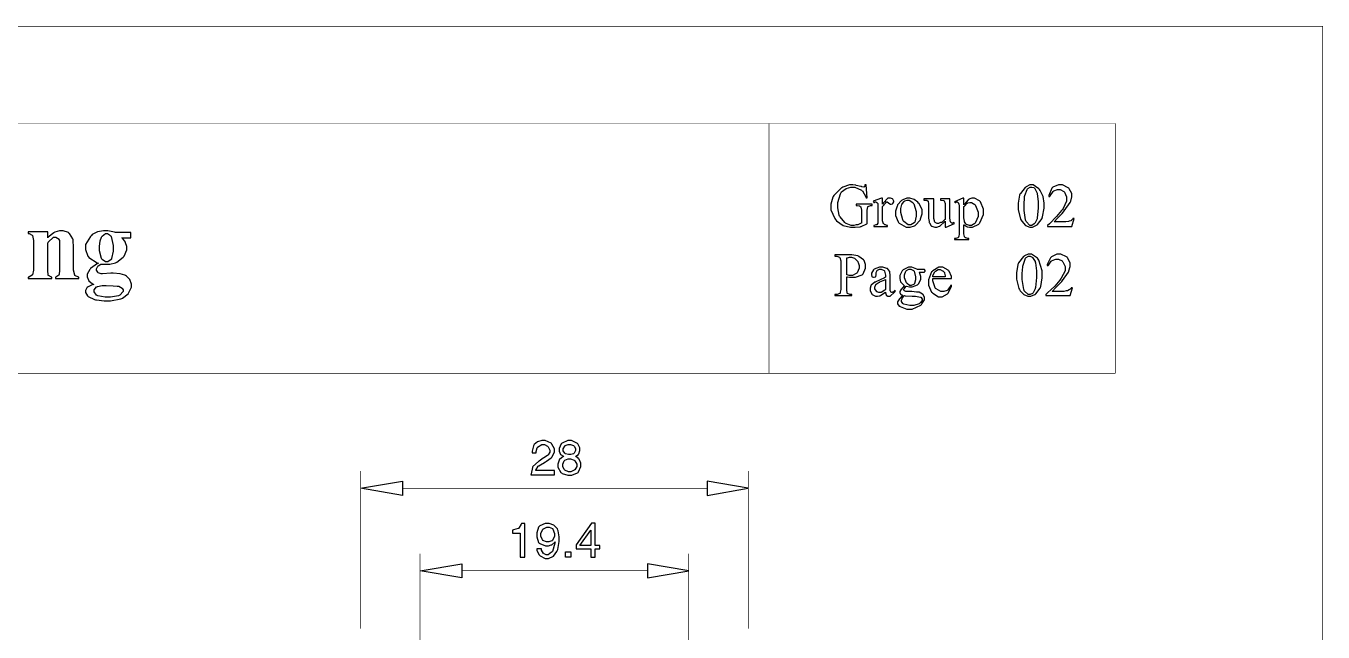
# Model space of a CAD drawing. Extents: x 0 to 8.2, y 0 to 11.7.
# Drawn here: x 4.562 to 8.238, y 9.971 to 11.687 of the extents above; entities that cross this region are included whole.
import ezdxf

# ---------------------------------------------------------------- set-up
doc = ezdxf.new("R2010")
doc.units = 0
doc.layers.get('0').update_dxf_attribs({"linetype": 'CONTINUOUS'})

msp = doc.modelspace()

# ---------------------------------------------------------------- linework, layer by layer
at = {"color": 0, "const_width": 0.00167}
msp.add_lwpolyline([(8.23676, 0.00667), (0.00168, 0.00667), (0.00168, 11.6866), (8.23676, 11.6866), (8.23676, 0.00667)], close=True, dxfattribs=at)
for points in [[(0.78456, 10.7038), (0.78456, 11.4112), (7.64914, 11.4112), (7.64914, 10.7038)], [(6.66758, 11.4112), (6.66758, 10.7038)], [(0.78456, 10.7038), (7.64914, 10.7038)], [(5.51074, 9.98122), (5.51074, 10.4268)], [(6.60915, 9.98122), (6.60915, 10.4268)], [(5.62918, 10.3784), (6.49229, 10.3784)], [(5.67925, 9.80604), (5.67925, 10.1933)], [(6.44054, 9.80604), (6.44054, 10.1933)], [(5.79779, 10.1448), (6.32362, 10.1448)]]:
    msp.add_lwpolyline(points, dxfattribs=at)
at = {"color": 0}
for points in [[(6.93967, 11.2377), (6.93967, 11.2364), (6.93842, 11.2327), (6.93804, 11.2327), (6.93804, 11.2323), (6.93636, 11.2311), (6.93636, 11.2311), (6.93636, 11.2311), (6.9305, 11.2323), (6.92969, 11.2327), (6.928, 11.2331), (6.91471, 11.2361), (6.91471, 11.2361), (6.91385, 11.2365), (6.90565, 11.2377), (6.90294, 11.2377), (6.89583, 11.2377), (6.87663, 11.2311), (6.87457, 11.2294), (6.87207, 11.2281), (6.85124, 11.2073), (6.84961, 11.2044), (6.84831, 11.2023), (6.84283, 11.1826), (6.84283, 11.1759), (6.84283, 11.1668), (6.85411, 11.1418), (6.85622, 11.1393), (6.8591, 11.1355), (6.8775, 11.1228), (6.89903, 11.1176), (6.90625, 11.1176), (6.91168, 11.1176), (6.92632, 11.1189), (6.928, 11.1193), (6.92925, 11.1197), (6.94467, 11.1268), (6.94635, 11.1276), (6.94635, 11.1626), (6.94635, 11.166), (6.9476, 11.1751), (6.94803, 11.1759), (6.9484, 11.1764), (6.95557, 11.1793), (6.95801, 11.1793), (6.95969, 11.1793), (6.95969, 11.1826), (6.91471, 11.1826), (6.91471, 11.1793), (6.91721, 11.1793), (6.92426, 11.1781), (6.92469, 11.1776), (6.92551, 11.1776), (6.928, 11.1751), (6.928, 11.1743), (6.92839, 11.1739), (6.92969, 11.1654), (6.92969, 11.1626), (6.92969, 11.1293), (6.92882, 11.1289), (6.91928, 11.1247), (6.91803, 11.1243), (6.91504, 11.1243), (6.90842, 11.1226), (6.90625, 11.1226), (6.90082, 11.1226), (6.88667, 11.1285), (6.8846, 11.1293), (6.88292, 11.1305), (6.86914, 11.1472), (6.86789, 11.1492), (6.86703, 11.1514), (6.8629, 11.1723), (6.8629, 11.1793), (6.8629, 11.188), (6.87001, 11.2119), (6.87125, 11.2144), (6.87332, 11.2173), (6.88601, 11.2271), (6.8999, 11.2311), (6.90457, 11.2311), (6.91124, 11.2311), (6.92969, 11.2227), (6.93137, 11.221), (6.93261, 11.2202), (6.94217, 11.2036), (6.94303, 11.2011), (6.94635, 11.2011), (6.94303, 11.2377), (6.93967, 11.2377)], [(7.38211, 11.1376), (7.38417, 11.1343), (7.39497, 11.1227), (7.40653, 11.1176), (7.41043, 11.1176), (7.41461, 11.1176), (7.42594, 11.123), (7.42719, 11.1243), (7.42882, 11.1255), (7.44129, 11.1422), (7.44217, 11.1443), (7.44299, 11.1468), (7.44721, 11.1712), (7.44721, 11.1793), (7.44721, 11.1855), (7.44428, 11.2044), (7.43636, 11.2215), (7.43386, 11.2244), (7.43218, 11.2265), (7.41585, 11.2377), (7.41043, 11.2377), (7.40662, 11.2377), (7.39665, 11.2323), (7.3954, 11.2311), (7.39372, 11.2303), (7.37999, 11.2132), (7.37875, 11.211), (7.37787, 11.2086), (7.37375, 11.1854), (7.37375, 11.1776), (7.37375, 11.1676), (7.38081, 11.1401), (7.38211, 11.1376)], [(7.39208, 11.2044), (7.39247, 11.2069), (7.39953, 11.2248), (7.40039, 11.226), (7.40121, 11.2269), (7.4081, 11.2311), (7.41043, 11.2311), (7.41249, 11.2311), (7.41829, 11.2298), (7.41872, 11.2294), (7.4196, 11.2286), (7.42676, 11.216), (7.42719, 11.2144), (7.428, 11.2123), (7.4305, 11.1901), (7.4305, 11.1826), (7.4305, 11.1722), (7.428, 11.1434), (7.42719, 11.1409), (7.42676, 11.1393), (7.42122, 11.1285), (7.42042, 11.1276), (7.41954, 11.1268), (7.41271, 11.1226), (7.41043, 11.1226), (7.40662, 11.1226), (7.39621, 11.1339), (7.3954, 11.136), (7.39453, 11.1385), (7.3904, 11.1653), (7.3904, 11.1743), (7.3904, 11.1818), (7.39165, 11.2019), (7.39208, 11.2044)], [(7.52897, 11.1426), (7.52897, 11.1409), (7.52436, 11.1364), (7.52399, 11.136), (7.52354, 11.1356), (7.51882, 11.1343), (7.51731, 11.1343), (7.51688, 11.1339), (7.5084, 11.1326), (7.50564, 11.1326), (7.47553, 11.1326), (7.47635, 11.1335), (7.48449, 11.1418), (7.49854, 11.1568), (7.50228, 11.1609), (7.50435, 11.1635), (7.52106, 11.1873), (7.52229, 11.1894), (7.52268, 11.1911), (7.52561, 11.2036), (7.52561, 11.2077), (7.52561, 11.2127), (7.51856, 11.2265), (7.51731, 11.2277), (7.51563, 11.2294), (7.49935, 11.2377), (7.49397, 11.2377), (7.48813, 11.2377), (7.47217, 11.2306), (7.47054, 11.2294), (7.46924, 11.2278), (7.46089, 11.2073), (7.4605, 11.2044), (7.46386, 11.2044), (7.46425, 11.2061), (7.4726, 11.2186), (7.47385, 11.2194), (7.47467, 11.2203), (7.48535, 11.2244), (7.48893, 11.2244), (7.49268, 11.2244), (7.5031, 11.2186), (7.50396, 11.2177), (7.50521, 11.2165), (7.51064, 11.2037), (7.51064, 11.1994), (7.51064, 11.1915), (7.50103, 11.1705), (7.49897, 11.1676), (7.49685, 11.1647), (7.48242, 11.1476), (7.46218, 11.1272), (7.45719, 11.1226), (7.45719, 11.1193), (7.52561, 11.1193), (7.53228, 11.1426), (7.52897, 11.1426)], [(6.98643, 11.1994), (6.963, 11.191), (6.96468, 11.1876), (6.96593, 11.1876), (6.96869, 11.1894), (6.96967, 11.1894), (6.97049, 11.1894), (6.97304, 11.1876), (6.97304, 11.1876), (6.97342, 11.1872), (6.97597, 11.1847), (6.97646, 11.1842), (6.97646, 11.1801), (6.97646, 11.1707), (6.97646, 11.1676), (6.97646, 11.1376), (6.97646, 11.1355), (6.97646, 11.1309), (6.97646, 11.1293), (6.97597, 11.1289), (6.97342, 11.1247), (6.97304, 11.1243), (6.97092, 11.1243), (6.96619, 11.1226), (6.96468, 11.1226), (6.96468, 11.1193), (7.00315, 11.1193), (7.00315, 11.1226), (7.00146, 11.1226), (6.99772, 11.1243), (6.99647, 11.1243), (6.99604, 11.1247), (6.99262, 11.1276), (6.99149, 11.1276), (6.99149, 11.1301), (6.98981, 11.1357), (6.98981, 11.1376), (6.98981, 11.1759), (6.99061, 11.1772), (6.99767, 11.1855), (6.9981, 11.1859), (6.99849, 11.1864), (7.00071, 11.1894), (7.00146, 11.1894), (7.00271, 11.1894), (7.00603, 11.1864), (7.00646, 11.1859), (7.00726, 11.1855), (7.01167, 11.1826), (7.01313, 11.1826), (7.01438, 11.1826), (7.01812, 11.1839), (7.01812, 11.1842), (7.0185, 11.1847), (7.02149, 11.1895), (7.02149, 11.191), (7.02149, 11.191), (7.0185, 11.1973), (7.01812, 11.1977), (7.01768, 11.1981), (7.01172, 11.1994), (7.00976, 11.1994), (7.00478, 11.1994), (6.99143, 11.1856), (6.98981, 11.1826), (6.98981, 11.1994), (6.98643, 11.1994)], [(7.04492, 11.1944), (7.04362, 11.1936), (7.03228, 11.1809), (7.03147, 11.1793), (7.0306, 11.1776), (7.02647, 11.1627), (7.02647, 11.1576), (7.02647, 11.1509), (7.03353, 11.133), (7.03478, 11.1309), (7.03646, 11.1288), (7.05647, 11.1176), (7.06321, 11.1176), (7.06776, 11.1176), (7.08029, 11.1218), (7.08154, 11.1226), (7.08317, 11.1235), (7.09571, 11.1376), (7.09657, 11.1393), (7.09739, 11.1409), (7.10157, 11.1559), (7.10157, 11.1609), (7.10157, 11.1672), (7.09321, 11.1843), (7.09158, 11.1859), (7.0899, 11.1885), (7.07926, 11.1965), (7.06722, 11.1994), (7.06321, 11.1994), (7.0586, 11.1994), (7.04656, 11.1953), (7.04492, 11.1944)], [(7.07656, 11.1859), (7.07781, 11.1839), (7.0849, 11.1617), (7.0849, 11.1543), (7.0849, 11.1485), (7.08074, 11.1318), (7.07992, 11.1309), (7.07904, 11.1297), (7.06967, 11.1243), (7.06657, 11.1243), (7.06196, 11.1243), (7.04949, 11.1339), (7.04824, 11.136), (7.04736, 11.1381), (7.04156, 11.159), (7.04156, 11.166), (7.04156, 11.1701), (7.04449, 11.1814), (7.04492, 11.1826), (7.04531, 11.1835), (7.05067, 11.1907), (7.05154, 11.191), (7.05236, 11.1919), (7.05925, 11.1944), (7.06158, 11.1944), (7.06532, 11.1944), (7.07568, 11.1872), (7.07656, 11.1859)], [(7.15332, 11.1977), (7.15332, 11.1944), (7.15582, 11.1944), (7.16292, 11.1931), (7.16336, 11.1927), (7.16374, 11.1923), (7.16678, 11.1851), (7.16678, 11.1826), (7.16678, 11.1393), (7.16547, 11.138), (7.15761, 11.1309), (7.155, 11.1309), (7.15414, 11.1305), (7.14849, 11.1276), (7.14665, 11.1276), (7.14453, 11.1276), (7.13872, 11.1305), (7.13835, 11.1309), (7.13747, 11.1318), (7.13499, 11.1424), (7.13499, 11.1459), (7.13499, 11.1977), (7.10667, 11.1977), (7.10667, 11.1944), (7.10872, 11.1944), (7.11344, 11.1944), (7.11501, 11.1944), (7.1154, 11.194), (7.11833, 11.191), (7.11833, 11.191), (7.11871, 11.1907), (7.12001, 11.1846), (7.12001, 11.1826), (7.12001, 11.1476), (7.12001, 11.1434), (7.12169, 11.1341), (7.12169, 11.1309), (7.12207, 11.1301), (7.12744, 11.1218), (7.12831, 11.1209), (7.12913, 11.1206), (7.13726, 11.1176), (7.13997, 11.1176), (7.1429, 11.1176), (7.15082, 11.1206), (7.15169, 11.1209), (7.1525, 11.1214), (7.16504, 11.1327), (7.16678, 11.1343), (7.16678, 11.1176), (7.17008, 11.1176), (7.19342, 11.1276), (7.19179, 11.1309), (7.19135, 11.1305), (7.18793, 11.1293), (7.18679, 11.1293), (7.18593, 11.1293), (7.18343, 11.1305), (7.18343, 11.1309), (7.183, 11.1309), (7.18175, 11.1335), (7.18175, 11.1343), (7.18132, 11.1347), (7.18012, 11.1469), (7.18012, 11.1509), (7.18012, 11.1977), (7.15332, 11.1977)], [(7.1951, 11.1876), (7.19635, 11.1876), (7.19911, 11.1894), (7.20008, 11.1894), (7.2009, 11.1894), (7.20344, 11.1876), (7.20344, 11.1876), (7.20383, 11.1872), (7.20508, 11.185), (7.20508, 11.1842), (7.20546, 11.1839), (7.20676, 11.1767), (7.20676, 11.1743), (7.20676, 11.1009), (7.20676, 11.0984), (7.20546, 11.0913), (7.20508, 11.0908), (7.20508, 11.09), (7.20383, 11.0875), (7.20344, 11.0875), (7.20301, 11.0871), (7.19706, 11.0858), (7.1951, 11.0858), (7.19342, 11.0858), (7.19342, 11.0825), (7.23356, 11.0825), (7.23356, 11.0858), (7.23144, 11.0858), (7.22547, 11.0871), (7.2251, 11.0875), (7.22424, 11.0875), (7.22179, 11.09), (7.22179, 11.0908), (7.22136, 11.0913), (7.22011, 11.0985), (7.22011, 11.1009), (7.22011, 11.1243), (7.22092, 11.1239), (7.22803, 11.1197), (7.22846, 11.1193), (7.22928, 11.1189), (7.23622, 11.1176), (7.23856, 11.1176), (7.24479, 11.1176), (7.26187, 11.126), (7.26357, 11.1276), (7.26519, 11.1301), (7.27522, 11.1532), (7.27522, 11.1609), (7.27522, 11.1685), (7.26682, 11.189), (7.26519, 11.191), (7.26394, 11.1927), (7.24989, 11.1994), (7.24522, 11.1994), (7.24229, 11.1994), (7.23438, 11.1969), (7.23356, 11.196), (7.23226, 11.1952), (7.22136, 11.1826), (7.22011, 11.1809), (7.22011, 11.1994), (7.21679, 11.1994), (7.19342, 11.1894), (7.1951, 11.1876)], [(7.23008, 11.1859), (7.23096, 11.1864), (7.23665, 11.1876), (7.23856, 11.1876), (7.24186, 11.1876), (7.25103, 11.1822), (7.2519, 11.1809), (7.25315, 11.1793), (7.26019, 11.1606), (7.26019, 11.1543), (7.26019, 11.1481), (7.25315, 11.1305), (7.2519, 11.1293), (7.25103, 11.128), (7.24164, 11.1226), (7.23856, 11.1226), (7.23557, 11.1226), (7.2276, 11.1255), (7.22678, 11.1259), (7.22592, 11.1268), (7.22179, 11.1324), (7.22179, 11.1343), (7.22136, 11.1351), (7.22011, 11.1445), (7.22011, 11.1476), (7.22011, 11.1759), (7.22136, 11.1772), (7.22965, 11.1855), (7.23008, 11.1859)], [(4.56917, 11.1043), (4.56917, 11.0993), (4.57206, 11.0993), (4.5804, 11.0951), (4.58083, 11.0942), (4.58122, 11.0938), (4.58415, 11.0803), (4.58415, 11.0758), (4.58415, 11.0007), (4.58415, 10.9962), (4.58122, 10.9829), (4.58083, 10.9824), (4.5804, 10.9816), (4.57042, 10.9762), (4.56917, 10.9758), (4.56917, 10.9724), (4.63596, 10.9724), (4.63596, 10.9758), (4.63465, 10.9762), (4.62631, 10.9804), (4.62592, 10.9807), (4.62549, 10.9816), (4.62429, 10.9959), (4.62429, 11.0007), (4.62429, 11.0725), (4.62592, 11.075), (4.6409, 11.0892), (4.64594, 11.0892), (4.64757, 11.0892), (4.65218, 11.0863), (4.65261, 11.0858), (4.65386, 11.0858), (4.65717, 11.08), (4.65761, 11.0792), (4.65761, 11.0742), (4.65761, 11.0629), (4.65761, 11.0592), (4.65761, 11.0007), (4.65761, 10.9962), (4.65631, 10.9833), (4.65593, 10.9824), (4.65549, 10.9816), (4.64719, 10.9762), (4.64594, 10.9758), (4.64594, 10.9724), (4.71272, 10.9724), (4.71272, 10.9758), (4.71104, 10.9762), (4.70144, 10.9804), (4.70107, 10.9807), (4.70063, 10.9816), (4.69769, 10.9959), (4.69769, 11.0007), (4.69769, 11.0525), (4.69769, 11.0601), (4.6964, 11.0813), (4.69601, 11.0825), (4.69558, 11.0846), (4.68599, 11.0997), (4.68435, 11.1009), (4.68306, 11.1022), (4.66769, 11.1076), (4.6626, 11.1076), (4.65756, 11.1076), (4.64421, 11.1035), (4.64258, 11.1026), (4.64133, 11.1018), (4.62592, 11.0892), (4.62429, 11.0875), (4.62429, 11.1043), (4.56917, 11.1043)], [(4.78782, 11.1076), (4.78217, 11.1076), (4.76531, 11.1047), (4.75032, 11.0967), (4.74783, 11.0942), (4.74528, 11.0917), (4.73107, 11.0686), (4.73107, 11.0608), (4.73107, 11.0542), (4.73812, 11.0359), (4.73936, 11.0342), (4.74104, 11.0321), (4.76443, 11.0171), (4.76779, 11.0158), (4.76486, 11.0146), (4.74561, 11.0008), (4.74436, 10.9991), (4.74311, 10.9978), (4.73606, 10.985), (4.73606, 10.9807), (4.73606, 10.977), (4.74083, 10.9658), (4.75151, 10.957), (4.7545, 10.9557), (4.75239, 10.9549), (4.73687, 10.9482), (4.73606, 10.9474), (4.73519, 10.9461), (4.73107, 10.9383), (4.73107, 10.9357), (4.73107, 10.9324), (4.73682, 10.9233), (4.73768, 10.9224), (4.73893, 10.9212), (4.75694, 10.9128), (4.7595, 10.9123), (4.76199, 10.9119), (4.78381, 10.909), (4.79113, 10.909), (4.80197, 10.909), (4.83122, 10.9145), (4.83458, 10.9158), (4.83621, 10.9166), (4.85167, 10.9291), (4.85292, 10.9307), (4.85417, 10.9324), (4.86128, 10.9474), (4.86128, 10.9524), (4.86128, 10.9566), (4.85726, 10.9691), (4.84744, 10.9791), (4.84457, 10.9807), (4.84289, 10.9816), (4.82932, 10.9853), (4.8094, 10.9874), (4.80279, 10.9874), (4.77946, 10.9857), (4.7761, 10.9857), (4.76699, 10.9887), (4.76617, 10.989), (4.76574, 10.9899), (4.76281, 10.9956), (4.76281, 10.9974), (4.76281, 10.9999), (4.76574, 11.0071), (4.76617, 11.0075), (4.76699, 11.0084), (4.77512, 11.0125), (4.77783, 11.0125), (4.78196, 11.0125), (4.79449, 11.0125), (4.79449, 11.0125), (4.80035, 11.0125), (4.81581, 11.0167), (4.81793, 11.0175), (4.82042, 11.0184), (4.83832, 11.0326), (4.83957, 11.0342), (4.84082, 11.0359), (4.84793, 11.0534), (4.84793, 11.0592), (4.84793, 11.0629), (4.84494, 11.0729), (4.84457, 11.0742), (4.84413, 11.075), (4.83583, 11.0863), (4.83458, 11.0875), (4.8596, 11.0875), (4.8596, 11.1026), (4.81625, 11.1026), (4.81369, 11.1035), (4.79428, 11.1076), (4.78782, 11.1076)], [(4.80279, 11.0925), (4.80404, 11.0909), (4.80946, 11.0659), (4.80946, 11.0575), (4.80946, 11.05), (4.80528, 11.0288), (4.80447, 11.0275), (4.8036, 11.0263), (4.79422, 11.0192), (4.79113, 11.0192), (4.78776, 11.0192), (4.77865, 11.0263), (4.77783, 11.0275), (4.77653, 11.0288), (4.77115, 11.0503), (4.77115, 11.0575), (4.77115, 11.0628), (4.77257, 11.0786), (4.77653, 11.0896), (4.77783, 11.0908), (4.77865, 11.0921), (4.78797, 11.0993), (4.79113, 11.0993), (4.794, 11.0993), (4.80236, 11.0938), (4.80279, 11.0925)], [(6.89789, 10.9758), (6.89996, 10.9758), (6.90468, 10.9758), (6.90625, 10.9758), (6.91292, 10.9758), (6.93132, 10.9824), (6.933, 10.9841), (6.93425, 10.9853), (6.94135, 11.002), (6.94135, 11.0075), (6.94135, 11.0117), (6.93718, 11.0229), (6.93636, 11.0241), (6.93511, 11.0254), (6.92258, 11.035), (6.92133, 11.0358), (6.91965, 11.0362), (6.90207, 11.0392), (6.89626, 11.0392), (6.8546, 11.0392), (6.8546, 11.0358), (6.85792, 11.0358), (6.8604, 11.0358), (6.86746, 11.0329), (6.86789, 11.0325), (6.86828, 11.0317), (6.87125, 11.0223), (6.87125, 11.0192), (6.87125, 10.9441), (6.87125, 10.9408), (6.86957, 10.9333), (6.86957, 10.9307), (6.86871, 10.9299), (6.86057, 10.9274), (6.85792, 10.9274), (6.8546, 10.9274), (6.8546, 10.924), (6.90294, 10.924), (6.90294, 10.9274), (6.89958, 10.9274), (6.89708, 10.9274), (6.88997, 10.9299), (6.8896, 10.9307), (6.88917, 10.9312), (6.88792, 10.9409), (6.88792, 10.9441), (6.88792, 10.9774), (6.8904, 10.9774), (6.896, 10.9758), (6.89789, 10.9758)], [(6.88792, 11.0308), (6.8904, 11.0308), (6.896, 11.0325), (6.89789, 11.0325), (6.90121, 11.0325), (6.91, 11.0296), (6.91124, 11.0292), (6.91211, 11.0284), (6.91928, 11.02), (6.91971, 11.0192), (6.92008, 11.0179), (6.92301, 11.0089), (6.92301, 11.0059), (6.92301, 11.0013), (6.91715, 10.9887), (6.91635, 10.9874), (6.91504, 10.9862), (6.90468, 10.9807), (6.90126, 10.9807), (6.90126, 10.9807), (6.89621, 10.9807), (6.89458, 10.9807), (6.89458, 10.9807), (6.88954, 10.9824), (6.88792, 10.9824), (6.88792, 11.0308)], [(7.37706, 10.9408), (7.37913, 10.9374), (7.38997, 10.9266), (7.40153, 10.9224), (7.40543, 10.9224), (7.40961, 10.9224), (7.4209, 10.9266), (7.42219, 10.9274), (7.42383, 10.9287), (7.43631, 10.9453), (7.43718, 10.9474), (7.43799, 10.9499), (7.44217, 10.9743), (7.44217, 10.9824), (7.44217, 10.9937), (7.43257, 11.0246), (7.4305, 11.0275), (7.42839, 11.0296), (7.41114, 11.0408), (7.40543, 11.0408), (7.40164, 11.0408), (7.39165, 11.0367), (7.3904, 11.0358), (7.38872, 11.0346), (7.375, 11.0167), (7.37375, 11.0142), (7.37289, 11.0117), (7.36876, 10.9885), (7.36876, 10.9807), (7.36876, 10.9708), (7.37582, 10.9437), (7.37706, 10.9408)], [(7.3871, 11.0075), (7.38747, 11.01), (7.39453, 11.0296), (7.3954, 11.0308), (7.39621, 11.0317), (7.4031, 11.0358), (7.40543, 11.0358), (7.4075, 11.0358), (7.41331, 11.0329), (7.41374, 11.0325), (7.41456, 11.0317), (7.42171, 11.0208), (7.42219, 11.0192), (7.42301, 11.0171), (7.42551, 10.9936), (7.42551, 10.9857), (7.42551, 10.9753), (7.42301, 10.9466), (7.42219, 10.9441), (7.42171, 10.9428), (7.41624, 10.9316), (7.41542, 10.9307), (7.41456, 10.9303), (7.40771, 10.9274), (7.40543, 10.9274), (7.40164, 10.9274), (7.39122, 10.937), (7.3904, 10.9391), (7.38954, 10.9416), (7.38542, 10.9697), (7.38542, 10.9791), (7.38542, 10.9862), (7.38667, 11.005), (7.3871, 11.0075)], [(7.52399, 10.9458), (7.52399, 10.9445), (7.52018, 10.9408), (7.51893, 10.9408), (7.5185, 10.9404), (7.51383, 10.9374), (7.51232, 10.9374), (7.50939, 10.9374), (7.50282, 10.9357), (7.50065, 10.9357), (7.47054, 10.9357), (7.47136, 10.9366), (7.47949, 10.9455), (7.49349, 10.9603), (7.49729, 10.9641), (7.49935, 10.9666), (7.51606, 10.9903), (7.51731, 10.9924), (7.51768, 10.9941), (7.52061, 11.0067), (7.52061, 11.0108), (7.52061, 11.0163), (7.51357, 11.0309), (7.51232, 11.0325), (7.51064, 11.0337), (7.49436, 11.0408), (7.48893, 11.0408), (7.48346, 11.0408), (7.46843, 11.0337), (7.46718, 11.0325), (7.4655, 11.0313), (7.45589, 11.0117), (7.45551, 11.0092), (7.45888, 11.0092), (7.45925, 11.0104), (7.46761, 11.0217), (7.46886, 11.0225), (7.46967, 11.0234), (7.48025, 11.0275), (7.48383, 11.0275), (7.48757, 11.0275), (7.4981, 11.0221), (7.49897, 11.0208), (7.50022, 11.0196), (7.50726, 11.0067), (7.50726, 11.0024), (7.50726, 10.9945), (7.49604, 10.9736), (7.49397, 10.9707), (7.49186, 10.9678), (7.47743, 10.951), (7.45719, 10.9316), (7.45221, 10.9274), (7.45221, 10.924), (7.52061, 10.924), (7.52729, 10.9458), (7.52399, 10.9458)], [(6.99978, 10.9257), (7.00017, 10.9249), (7.00489, 10.9224), (7.00646, 10.9224), (7.01101, 10.9224), (7.02311, 10.9332), (7.02479, 10.9357), (7.02479, 10.9391), (7.02393, 10.9383), (7.01953, 10.9341), (7.01812, 10.9341), (7.01812, 10.9337), (7.01644, 10.9324), (7.01644, 10.9324), (7.01557, 10.9324), (7.01351, 10.9337), (7.01313, 10.9341), (7.01313, 10.9341), (7.01183, 10.937), (7.01144, 10.9374), (7.01144, 10.9408), (7.01144, 10.9482), (7.01144, 10.9507), (7.01144, 10.9774), (7.01144, 10.9812), (7.01014, 10.9916), (7.00976, 10.9924), (7.00933, 10.9933), (7.00396, 11.0003), (7.00315, 11.0007), (7.00185, 11.0011), (6.99029, 11.0041), (6.98643, 11.0041), (6.98096, 11.0041), (6.96593, 10.9983), (6.96468, 10.9974), (6.96343, 10.9966), (6.95801, 10.9872), (6.95801, 10.9841), (6.95801, 10.9824), (6.95925, 10.9778), (6.95969, 10.9774), (6.96007, 10.977), (6.96349, 10.9758), (6.96468, 10.9758), (6.96593, 10.9758), (6.96924, 10.977), (6.96967, 10.9774), (6.97006, 10.9778), (6.97136, 10.9825), (6.97136, 10.9841), (6.97136, 10.989), (6.97136, 10.989), (6.97424, 10.9953), (6.97467, 10.9957), (6.9751, 10.9962), (6.98112, 10.9991), (6.98313, 10.9991), (6.986, 10.9991), (6.99393, 10.995), (6.99479, 10.9941), (6.99517, 10.9933), (6.9981, 10.9814), (6.9981, 10.9774), (6.9981, 10.9758), (6.99474, 10.9745), (6.97092, 10.9633), (6.96967, 10.9624), (6.96799, 10.9616), (6.95719, 10.9533), (6.95638, 10.9524), (6.95594, 10.9516), (6.95469, 10.9447), (6.95469, 10.9424), (6.95469, 10.9386), (6.95882, 10.9283), (6.95969, 10.9274), (6.9605, 10.9266), (6.96989, 10.9224), (6.97304, 10.9224), (6.97553, 10.9224), (6.98226, 10.9237), (6.98313, 10.924), (6.98351, 10.9245), (6.99599, 10.9328), (6.9981, 10.9341), (6.9981, 10.932), (6.99935, 10.9262), (6.99978, 10.9257)], [(7.04156, 10.9408), (7.04113, 10.9399), (7.03814, 10.9355), (7.03814, 10.9341), (7.03814, 10.9328), (7.03988, 10.93), (7.03988, 10.929), (7.04025, 10.9287), (7.04568, 10.9245), (7.04656, 10.924), (7.04531, 10.9228), (7.03814, 10.9158), (7.03814, 10.9158), (7.03728, 10.9145), (7.03185, 10.9065), (7.03147, 10.9056), (7.03147, 10.9056), (7.03147, 10.9032), (7.03147, 10.9023), (7.03147, 10.9002), (7.03689, 10.8944), (7.03814, 10.8939), (7.03982, 10.8927), (7.0586, 10.8856), (7.06489, 10.8856), (7.07362, 10.8856), (7.09776, 10.8969), (7.09988, 10.899), (7.10113, 10.9002), (7.10835, 10.9119), (7.10835, 10.9158), (7.10835, 10.9187), (7.10417, 10.927), (7.10335, 10.9274), (7.10249, 10.9283), (7.09283, 10.9337), (7.09158, 10.9341), (7.08572, 10.9341), (7.0726, 10.9357), (7.06825, 10.9357), (7.06532, 10.9357), (7.05875, 10.9357), (7.05658, 10.9357), (7.05528, 10.9357), (7.05154, 10.9374), (7.05154, 10.9374), (7.05111, 10.9378), (7.04992, 10.9401), (7.04992, 10.9408), (7.04992, 10.9416), (7.05111, 10.9437), (7.05154, 10.9441), (7.05154, 10.9441), (7.05572, 10.9499), (7.05658, 10.9507), (7.0574, 10.9504), (7.06554, 10.9491), (7.06825, 10.9491), (7.07362, 10.9491), (7.08865, 10.9545), (7.0899, 10.9557), (7.09153, 10.957), (7.09825, 10.9698), (7.09825, 10.9741), (7.09825, 10.9783), (7.09403, 10.9895), (7.09321, 10.9907), (7.10335, 10.9907), (7.1046, 10.9907), (7.10835, 10.9907), (7.10835, 10.9907), (7.10835, 10.9907), (7.10835, 10.9907), (7.10835, 10.9907), (7.10872, 10.9912), (7.11003, 10.9934), (7.11003, 10.9941), (7.11003, 10.995), (7.10872, 10.9974), (7.10835, 10.9974), (7.10835, 10.9974), (7.10835, 10.9974), (7.10835, 10.9974), (7.10835, 10.9974), (7.1046, 10.9974), (7.10335, 10.9974), (7.08822, 10.9974), (7.08653, 10.9986), (7.07281, 11.0041), (7.06825, 11.0041), (7.06282, 11.0041), (7.04779, 10.997), (7.04656, 10.9957), (7.04486, 10.9941), (7.03814, 10.9804), (7.03814, 10.9758), (7.03814, 10.9724), (7.04069, 10.9633), (7.04156, 10.9624), (7.04194, 10.9612), (7.05067, 10.9528), (7.05154, 10.9524), (7.05029, 10.9512), (7.04194, 10.9416), (7.04156, 10.9408)], [(7.07824, 10.9941), (7.07904, 10.9928), (7.08322, 10.9775), (7.08322, 10.9724), (7.08322, 10.9686), (7.08029, 10.9583), (7.07992, 10.9574), (7.07904, 10.9566), (7.0709, 10.9524), (7.06825, 10.9524), (7.06569, 10.9524), (7.05903, 10.9578), (7.05821, 10.959), (7.05735, 10.9603), (7.05154, 10.9744), (7.05154, 10.9791), (7.05154, 10.9829), (7.05572, 10.9933), (7.05658, 10.9941), (7.0574, 10.995), (7.06424, 10.9991), (7.06657, 10.9991), (7.06944, 10.9991), (7.07736, 10.995), (7.07824, 10.9941)], [(7.18511, 10.9724), (7.18511, 10.9778), (7.178, 10.9928), (7.17676, 10.9941), (7.17551, 10.9958), (7.1601, 11.0041), (7.155, 11.0041), (7.14871, 11.0041), (7.13162, 10.9941), (7.12999, 10.9924), (7.12831, 10.9908), (7.12001, 10.9683), (7.12001, 10.9607), (7.12001, 10.9537), (7.12831, 10.9341), (7.12999, 10.9324), (7.13162, 10.9308), (7.14789, 10.9207), (7.15332, 10.9207), (7.15875, 10.9207), (7.17383, 10.9291), (7.17513, 10.9307), (7.17637, 10.9324), (7.18468, 10.9504), (7.18511, 10.9524), (7.18343, 10.954), (7.18257, 10.9524), (7.17426, 10.9399), (7.17344, 10.9391), (7.17258, 10.9383), (7.16314, 10.9357), (7.16, 10.9357), (7.15494, 10.9357), (7.14122, 10.9428), (7.13997, 10.9441), (7.13872, 10.9458), (7.13167, 10.9658), (7.13167, 10.9724), (7.18511, 10.9724)], [(7.13835, 10.9924), (7.13917, 10.9933), (7.14729, 10.9974), (7.15001, 10.9974), (7.1525, 10.9974), (7.15912, 10.9945), (7.16, 10.9941), (7.16038, 10.9937), (7.16499, 10.989), (7.16499, 10.9874), (7.16542, 10.987), (7.16678, 10.9798), (7.16678, 10.9774), (7.13167, 10.9774), (7.13167, 10.9812), (7.13747, 10.9916), (7.13835, 10.9924)], [(4.8246, 10.9507), (4.82585, 10.9504), (4.83539, 10.9449), (4.83626, 10.9441), (4.83626, 10.9428), (4.83789, 10.9401), (4.83789, 10.9391), (4.83789, 10.9353), (4.82829, 10.9249), (4.82622, 10.924), (4.82454, 10.9232), (4.80197, 10.9191), (4.79449, 10.9191), (4.78694, 10.9191), (4.76574, 10.9232), (4.76449, 10.924), (4.76281, 10.9253), (4.75613, 10.9344), (4.75613, 10.9374), (4.75613, 10.9403), (4.76281, 10.9487), (4.76449, 10.9491), (4.76486, 10.9495), (4.77832, 10.9524), (4.78282, 10.9524), (4.78961, 10.9524), (4.80994, 10.9516), (4.8209, 10.9507), (4.8246, 10.9507)], [(6.98144, 10.9324), (6.97933, 10.9324), (6.97342, 10.9349), (6.97304, 10.9357), (6.97217, 10.9366), (6.96804, 10.9435), (6.96804, 10.9458), (6.96804, 10.9482), (6.97092, 10.9549), (6.97136, 10.9557), (6.97174, 10.9562), (6.98019, 10.962), (6.98144, 10.9624), (6.98182, 10.9628), (6.99599, 10.9683), (6.9981, 10.9691), (6.9981, 10.9408), (6.99642, 10.9391), (6.98519, 10.9324), (6.98144, 10.9324)], [(7.07992, 10.9224), (7.08242, 10.922), (7.09739, 10.9195), (7.09825, 10.9191), (7.09907, 10.9187), (7.10157, 10.9139), (7.10157, 10.9123), (7.10157, 10.9098), (7.09614, 10.9032), (7.09489, 10.9023), (7.09364, 10.901), (7.07835, 10.8956), (7.07324, 10.8956), (7.06694, 10.8956), (7.04949, 10.8998), (7.04824, 10.9006), (7.04736, 10.9015), (7.04324, 10.9071), (7.04324, 10.909), (7.04324, 10.9107), (7.04492, 10.9145), (7.04492, 10.9158), (7.04531, 10.9162), (7.05067, 10.9232), (7.05154, 10.924), (7.05317, 10.9237), (7.07319, 10.9224), (7.07992, 10.9224)], [(5.99311, 10.4168), (6.0599, 10.4168), (6.0599, 10.4284), (6.00646, 10.4284), (6.00683, 10.4297), (6.01394, 10.4405), (6.01481, 10.4418), (6.01563, 10.4422), (6.02528, 10.4476), (6.02658, 10.4485), (6.03489, 10.4534), (6.03694, 10.4548), (6.05067, 10.4644), (6.05154, 10.4652), (6.05279, 10.4665), (6.0599, 10.4805), (6.0599, 10.4852), (6.0599, 10.4902), (6.05279, 10.5036), (6.05154, 10.5052), (6.05029, 10.5065), (6.03369, 10.5136), (6.02821, 10.5136), (6.02403, 10.5136), (6.01167, 10.51), (6.00271, 10.5023), (6.00146, 10.5002), (6.0006, 10.4986), (5.99647, 10.4836), (5.99647, 10.4785), (6.00814, 10.4785), (6.00814, 10.4823), (6.01101, 10.4927), (6.01144, 10.4935), (6.01226, 10.4948), (6.02419, 10.5019), (6.02821, 10.5019), (6.03153, 10.5019), (6.04069, 10.4977), (6.04156, 10.4968), (6.04237, 10.496), (6.04656, 10.4867), (6.04656, 10.4836), (6.04656, 10.4807), (6.04237, 10.4728), (6.04156, 10.4719), (6.04069, 10.4711), (6.02983, 10.4644), (6.02821, 10.4635), (6.01644, 10.4551), (6.01432, 10.4538), (5.99892, 10.4401), (5.9981, 10.4384), (5.99767, 10.4372), (5.99349, 10.4189), (5.99311, 10.4168)], [(6.08664, 10.4685), (6.08496, 10.4682), (6.07406, 10.4598), (6.07324, 10.4586), (6.07281, 10.4577), (6.06988, 10.447), (6.06988, 10.4434), (6.06988, 10.438), (6.07824, 10.423), (6.07992, 10.4218), (6.0816, 10.4205), (6.09788, 10.4151), (6.10335, 10.4151), (6.10915, 10.4151), (6.12543, 10.4218), (6.12668, 10.4234), (6.12831, 10.4247), (6.13499, 10.44), (6.13499, 10.4451), (6.13499, 10.4493), (6.12956, 10.4606), (6.12831, 10.4619), (6.12788, 10.4627), (6.12082, 10.4682), (6.12001, 10.4685), (6.12082, 10.469), (6.12788, 10.4744), (6.12831, 10.4752), (6.12869, 10.4761), (6.13167, 10.4855), (6.13167, 10.4886), (6.13167, 10.4927), (6.12625, 10.5044), (6.125, 10.5052), (6.12375, 10.5065), (6.10846, 10.5136), (6.10335, 10.5136), (6.0975, 10.5136), (6.0816, 10.5065), (6.07992, 10.5052), (6.07861, 10.504), (6.07324, 10.4912), (6.07324, 10.4869), (6.07324, 10.4836), (6.07736, 10.4744), (6.07824, 10.4735), (6.07861, 10.4731), (6.08578, 10.469), (6.08664, 10.4685)], [(6.10335, 10.4735), (6.09999, 10.4735), (6.09082, 10.4761), (6.09, 10.4769), (6.08914, 10.4773), (6.08501, 10.4845), (6.08501, 10.4869), (6.08501, 10.4898), (6.08914, 10.4977), (6.09, 10.4985), (6.09039, 10.499), (6.09885, 10.5019), (6.10167, 10.5019), (6.10499, 10.5019), (6.11415, 10.499), (6.11501, 10.4985), (6.11583, 10.4977), (6.12001, 10.4909), (6.12001, 10.4886), (6.12001, 10.4857), (6.11583, 10.4778), (6.11501, 10.4769), (6.11415, 10.4761), (6.10601, 10.4735), (6.10335, 10.4735)], [(6.10335, 10.4251), (6.09956, 10.4251), (6.08914, 10.4293), (6.08832, 10.4301), (6.08746, 10.4314), (6.08322, 10.4404), (6.08322, 10.4434), (6.08322, 10.4468), (6.08746, 10.4561), (6.08832, 10.4569), (6.08914, 10.4577), (6.09853, 10.4619), (6.10167, 10.4619), (6.10542, 10.4619), (6.11578, 10.4577), (6.11664, 10.4569), (6.11746, 10.4561), (6.12332, 10.4466), (6.12332, 10.4434), (6.12332, 10.4401), (6.11789, 10.431), (6.11664, 10.4301), (6.11578, 10.4293), (6.10644, 10.4251), (6.10335, 10.4251)], [(5.62918, 10.3984), (5.62918, 10.3583), (5.51074, 10.3784), (5.62918, 10.3984)], [(6.49229, 10.3984), (6.49229, 10.3583), (6.60915, 10.3784), (6.49229, 10.3984)], [(5.96311, 10.2516), (5.96311, 10.1832), (5.97646, 10.1832), (5.97646, 10.2783), (5.96647, 10.2783), (5.96604, 10.2766), (5.95936, 10.2653), (5.95811, 10.2649), (5.95725, 10.2645), (5.94342, 10.2603), (5.94135, 10.2599), (5.94135, 10.2516), (5.96311, 10.2516)], [(6.00976, 10.2065), (6.00976, 10.202), (6.01687, 10.1895), (6.01812, 10.1882), (6.01937, 10.187), (6.03353, 10.1798), (6.03825, 10.1798), (6.04292, 10.1798), (6.05697, 10.1859), (6.06694, 10.1995), (6.06825, 10.2032), (6.06907, 10.2053), (6.07324, 10.2275), (6.07324, 10.2349), (6.07324, 10.2412), (6.07069, 10.2582), (6.06988, 10.2599), (6.06863, 10.2632), (6.0586, 10.2741), (6.04454, 10.2783), (6.03988, 10.2783), (6.03401, 10.2783), (6.01812, 10.2717), (6.01644, 10.2699), (6.01519, 10.2683), (6.00976, 10.252), (6.00976, 10.2466), (6.00976, 10.2408), (6.01519, 10.2249), (6.01644, 10.2232), (6.01812, 10.222), (6.0344, 10.2149), (6.03988, 10.2149), (6.04275, 10.2149), (6.05067, 10.2178), (6.05154, 10.2182), (6.05279, 10.2186), (6.06071, 10.2258), (6.06158, 10.2266), (6.06114, 10.2228), (6.05404, 10.1995), (6.05322, 10.1982), (6.05197, 10.197), (6.04167, 10.1899), (6.03825, 10.1899), (6.03614, 10.1899), (6.03071, 10.1929), (6.02989, 10.1933), (6.02865, 10.1937), (6.02322, 10.2033), (6.02322, 10.2065), (6.00976, 10.2065)], [(6.04156, 10.2266), (6.03782, 10.2266), (6.0274, 10.2307), (6.02658, 10.2316), (6.02572, 10.2324), (6.02154, 10.2431), (6.02154, 10.2466), (6.02154, 10.2503), (6.02572, 10.2607), (6.02658, 10.2616), (6.0274, 10.2628), (6.03797, 10.2682), (6.04156, 10.2682), (6.04486, 10.2682), (6.05404, 10.2641), (6.0549, 10.2632), (6.05572, 10.2624), (6.0599, 10.2505), (6.0599, 10.2466), (6.0599, 10.2424), (6.05447, 10.2307), (6.05322, 10.2299), (6.05236, 10.2295), (6.04422, 10.2266), (6.04156, 10.2266)], [(6.17513, 10.1832), (6.17513, 10.2065), (6.18842, 10.2065), (6.18842, 10.2166), (6.17513, 10.2166), (6.17513, 10.28), (6.1651, 10.28), (6.12169, 10.2182), (6.12169, 10.2065), (6.16342, 10.2065), (6.16342, 10.1832), (6.17513, 10.1832)], [(6.13167, 10.2166), (6.16342, 10.2599), (6.16342, 10.2166), (6.13167, 10.2166)], [(6.09169, 10.1983), (6.10667, 10.1983), (6.10667, 10.1833), (6.09169, 10.1833), (6.09169, 10.1983)], [(5.79779, 10.1648), (5.79779, 10.1248), (5.67925, 10.1448), (5.79779, 10.1648)], [(6.32362, 10.1648), (6.32362, 10.1248), (6.44054, 10.1448), (6.32362, 10.1648)]]:
    msp.add_lwpolyline(points, close=True, dxfattribs=at)

doc.saveas('drawing.dxf')
